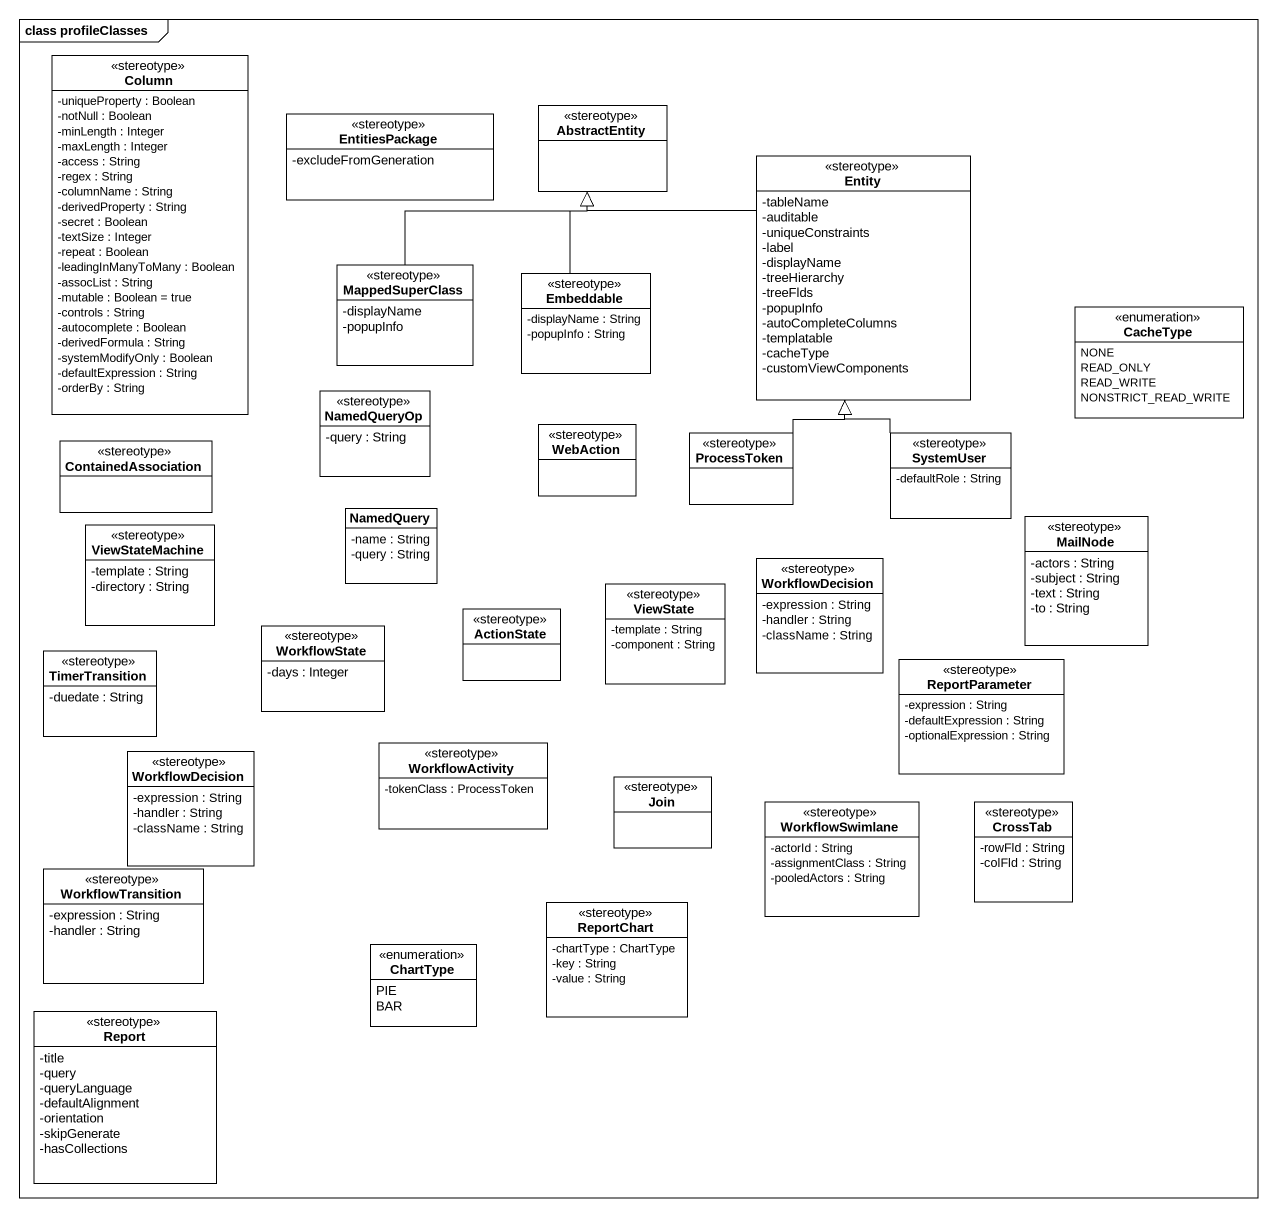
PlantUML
@startuml
mainframe class profileClasses
hide circle
hide empty members
skinparam classAttributeIconSize 0
class Column <<stereotype>> {
  -uniqueProperty : Boolean
  -notNull : Boolean
  -minLength : Integer
  -maxLength : Integer
  -access : String
  -regex : String
  -columnName : String
  -derivedProperty : String
  -secret : Boolean
  -textSize : Integer
  -repeat : Boolean
  -leadingInManyToMany : Boolean
  -assocList : String
  -mutable : Boolean = true
  -controls : String
  -autocomplete : Boolean
  -derivedFormula : String
  -systemModifyOnly : Boolean
  -defaultExpression : String
  -orderBy : String
}
class AbstractEntity <<stereotype>>
class EntitiesPackage <<stereotype>> {
  -excludeFromGeneration
}
class "Entity" as Entity_ <<stereotype>> {
  -tableName
  -auditable
  -uniqueConstraints
  -label
  -displayName
  -treeHierarchy
  -treeFlds
  -popupInfo
  -autoCompleteColumns
  -templatable
  -cacheType
  -customViewComponents
}
class MappedSuperClass <<stereotype>> {
  -displayName
  -popupInfo
}
class Embeddable <<stereotype>> {
  -displayName : String
  -popupInfo : String
}
enum CacheType {
  NONE
  READ_ONLY
  READ_WRITE
  NONSTRICT_READ_WRITE
}
class NamedQueryOp <<stereotype>> {
  -query : String
}
class WebAction <<stereotype>>
class ContainedAssociation <<stereotype>>
class ProcessToken <<stereotype>>
class SystemUser <<stereotype>> {
  -defaultRole : String
}
class ViewStateMachine <<stereotype>> {
  -template : String
  -directory : String
}
class NamedQuery {
  -name : String
  -query : String
}
class MailNode <<stereotype>> {
  -actors : String
  -subject : String
  -text : String
  -to : String
}
class ViewState <<stereotype>> {
  -template : String
  -component : String
}
class WorkflowDecision <<stereotype>> {
  -expression : String
  -handler : String
  -className : String
}
class WorkflowState <<stereotype>> {
  -days : Integer
}
class ActionState <<stereotype>>
class TimerTransition <<stereotype>> {
  -duedate : String
}
class ReportParameter <<stereotype>> {
  -expression : String
  -defaultExpression : String
  -optionalExpression : String
}
class "WorkflowDecision" as WorkflowDecision_2 <<stereotype>> {
  -expression : String
  -handler : String
  -className : String
}
class WorkflowActivity <<stereotype>> {
  -tokenClass : ProcessToken
}
class Join <<stereotype>>
class WorkflowSwimlane <<stereotype>> {
  -actorId : String
  -assignmentClass : String
  -pooledActors : String
}
class CrossTab <<stereotype>> {
  -rowFld : String
  -colFld : String
}
class WorkflowTransition <<stereotype>> {
  -expression : String
  -handler : String
}
class ReportChart <<stereotype>> {
  -chartType : ChartType
  -key : String
  -value : String
}
enum ChartType {
  PIE
  BAR
}
class Report <<stereotype>> {
  -title
  -query
  -queryLanguage
  -defaultAlignment
  -orientation
  -skipGenerate
  -hasCollections
}
Entity_ -left-|> AbstractEntity
MappedSuperClass -up-|> AbstractEntity
Embeddable -up-|> AbstractEntity
ProcessToken -up-|> Entity_
SystemUser -up-|> Entity_
@enduml
